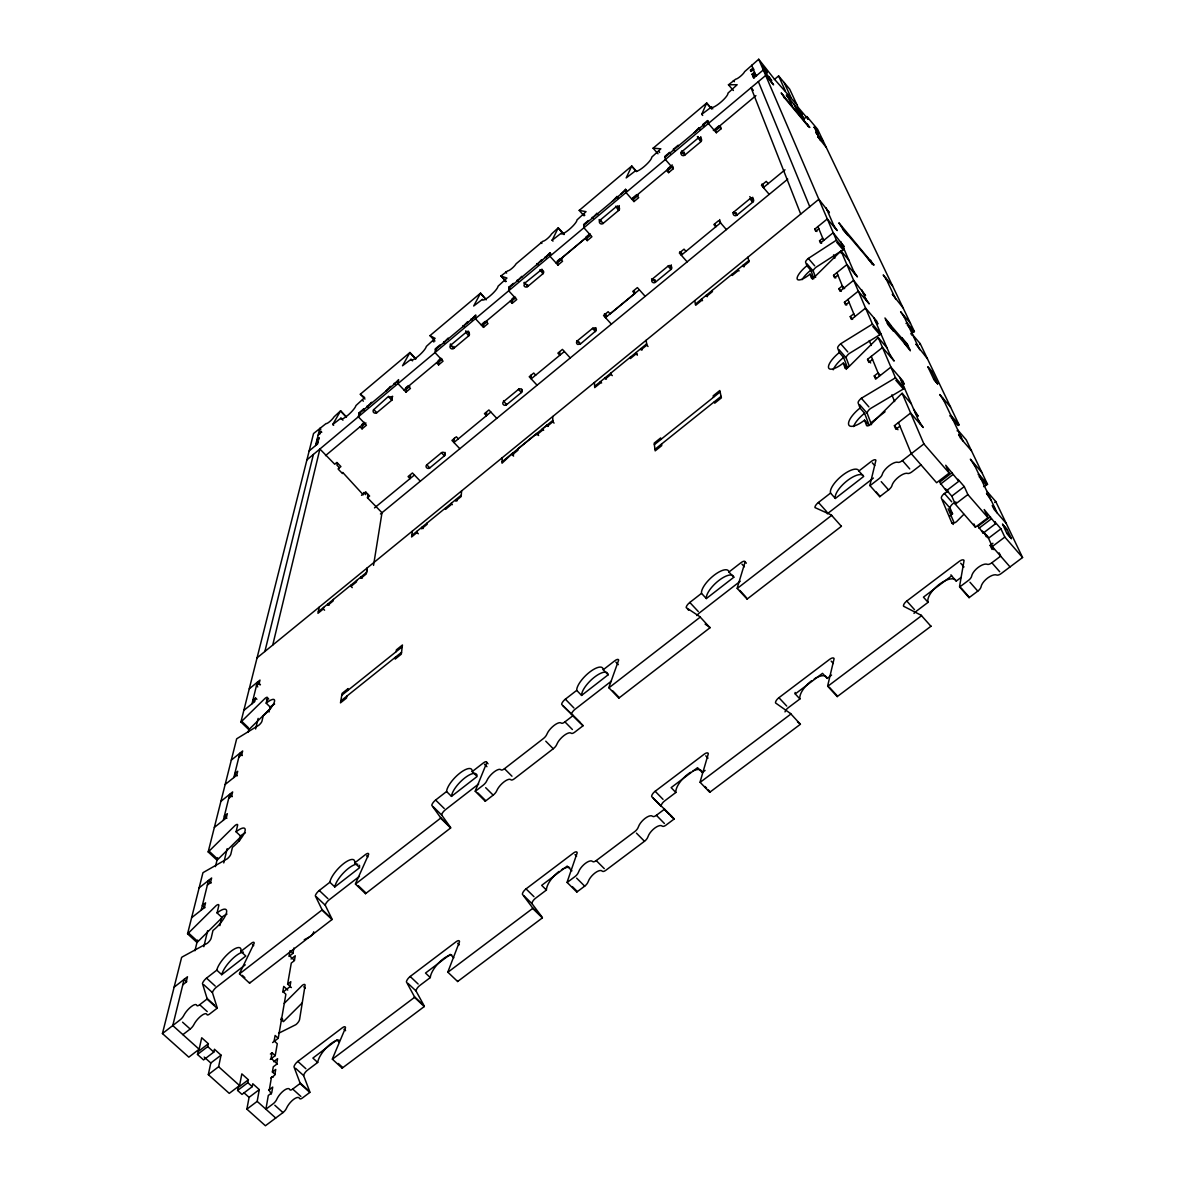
<?xml version="1.0" encoding="UTF-8"?>
<svg xmlns="http://www.w3.org/2000/svg" width="1185" height="1185" viewBox="0 0 1185 1185"><rect width="100%" height="100%" fill="white"/><g stroke="black" fill="none" stroke-linecap="round" stroke-linejoin="round"><path stroke-width="1.5" d="M513.579 456.121L512.335 454.803L517.963 450.211L517.993 448.863L536.775 433.532L536.775 434.88L542.434 430.259L542.434 428.926L547.144 425.074L548.374 426.393M536.923 264.522L541.501 259.811L541.501 260.685M531.221 374.86L531.176 378.844L564.371 351.515M527.666 285.644L527.681 284.755M524.674 282.356L527.651 286.548L543.219 273.483A2.281 2.192 0.3 0 0 541.115 269.958M521.696 277.275L521.726 276.386L517.149 281.097M512.335 454.803L512.379 453.44L502.04 463.202L502.233 457.691M513.357 284.281L513.386 283.378L508.839 287.185L508.706 290.799L516.734 299.553L512.172 303.36L510.172 301.183M512.172 303.36L512.261 300.605L515.668 297.761M506.499 403.774L506.158 405.048A2.252 2.118 2.5 0 1 503.225 401.908L518.793 389.124M503.566 400.634L506.469 404.811L521.696 392.25A2.266 2.133 1.5 0 0 522.17 391.094L522.155 390.65A2.266 2.133 1.5 0 0 520.511 388.887L520.082 388.843A2.266 2.133 1.5 0 0 518.763 389.11M415.817 358.714L409.951 352.493L360.329 394.22L364.669 397.553L355.944 405.566A10.221 2.133 -43.7 0 1 347.664 415.431A10.221 2.133 -43.7 0 1 340.939 418.157L332.718 424.541L340.658 410.751L346.45 417.105L341.487 412.128M711.533 108.59L706.719 102.962L701.727 114.323L711.356 107.094A10.858 2.326 -41.1 0 0 720.406 102.562A10.858 2.326 -41.1 0 0 727.901 93.2L737.159 84.728L728.434 84.757L733.396 90.49M409.951 352.493L402.5 365.78L411.032 359.307A10.309 2.177 -43.2 0 0 418.172 356.241A10.309 2.177 -43.2 0 0 426.304 346.464L435.132 338.377L429.992 335.636L480.562 293.125L486.309 299.79L481.436 294.502M486.605 412.632L486.428 415.742L484.443 413.639L488.901 409.966L496.796 418.379M505.951 281.423L500.988 275.942L507.713 270.847A5.91 1.244 -42.6 0 0 511.846 268.477A5.91 1.244 -42.6 0 0 516.067 263.825L543.011 241.177A5.94 1.259 -42.3 0 0 547.233 238.733A5.94 1.259 -42.3 0 0 551.44 234.082L558.254 227.787L552.166 240.244L561.083 233.297A10.532 2.252 -42.2 0 0 569.17 229.505A10.532 2.252 -42.2 0 0 576.991 219.936L586.027 211.656L579.184 210.382L584.087 215.833M471.156 319.654L475.733 314.958L475.437 318.706L483.48 327.371L483.673 324.542L487.05 321.713M461.617 490.886L461.158 496.545L455.618 501.062L455.751 499.64L456.98 500.929M465.764 331.696L465.853 330.748M467.408 322.794L467.497 321.861L462.92 326.556M454.299 438.243L453.914 442.494L490.857 412.054M445.619 507.891L445.486 509.328L451.011 504.825L451.144 503.388L452.374 504.677M453.825 347.442L453.929 346.479M450.804 344.213L450.433 345.472A2.281 2.163 7.3 0 0 449.959 346.657A2.281 2.163 7.3 0 0 453.396 348.642L453.722 348.42M427.296 522.837L427.133 524.288L421.638 528.777L421.816 527.31L423.06 528.599M448.004 339.058L448.108 338.11L443.531 342.806M412.336 531.117L411.595 536.968L417.076 532.495L417.253 531.028M439.813 345.931L439.931 344.968L435.488 348.686L434.999 352.582L306.915 459.884M436.584 362.758L438.598 364.891L438.954 361.943L442.286 359.144M395.42 657.216L395.197 659.067L401.315 654.15L402.441 644.995L396.368 649.869L396.131 651.706M410.514 475.333L410.069 478.636L408.084 476.577L412.439 472.978L420.364 481.214M480.547 293.184L473.689 305.997L482.473 299.316A10.413 2.207 -42.7 0 0 490.057 295.909A10.413 2.207 -42.7 0 0 498.041 286.237L506.958 278.045L501.077 276.105M394.042 384.296L398.604 379.615L397.953 383.629L406.025 392.117L406.485 389.08L409.803 386.31M373.542 565.378L382 512.72L367.454 497.804L368.046 494.441M346.835 696.128L346.524 698.039L340.48 702.868L342.095 693.388L348.079 688.589L347.783 690.47M392.176 396.368L391.494 400.456L376.504 412.958A2.266 2.103 10.8 0 1 373.512 409.817M388.636 396.264L373.527 409.847M356.67 580.457L356.404 581.983L351.012 586.368L352.256 587.627M390.369 387.376L390.546 386.369L385.969 391.065M275.038 1074.395L272.387 1071.995L273.276 1066.811L276.623 1064.278L277.586 1058.679L273.587 1061.716M270.239 1059.42L275.216 1055.642L277.29 1043.733L274.15 1040.874L275.113 1035.438L278.223 1038.297L272.609 1042.578M278.223 1038.297L285.866 994.259L282.845 991.475L283.748 986.394L287.748 990.097M291.377 987.579L287.629 984.128L291.288 963.049L294.413 960.635L295.258 955.777L291.095 958.976M288.977 956.428L292.976 953.347L293.895 948M275.216 1055.642L272.061 1052.769L271.084 1058.323L277.409 1064.071M351.012 586.368L351.293 584.842M366.032 492.367L365.632 494.604L363.647 492.56L363.232 494.797L342.746 472.459L342.509 473.556L338.48 469.438L338.954 467.245L336.94 465.187L337.414 463.009M295.598 1068.292L303.612 1075.595L309.789 1091.711A4.933 1.852 -49.5 0 1 309.803 1092.437L302.501 1097.917A4.918 1.837 -49.5 0 1 299.538 1098.406A9.85 3.673 -49.6 0 0 293.658 1099.354A9.85 3.673 -49.6 0 0 286.533 1108.168A4.918 1.822 -49.7 0 1 282.978 1112.582L265.425 1125.75L246.88 1109.145L257.175 1101.369L259.293 1089.608L252.775 1083.742L252.242 1086.66L241.992 1094.422L237.578 1090.452L238.141 1087.534L248.376 1079.772L241.829 1073.877L239.563 1085.549L229.253 1093.37L208.308 1074.617L210.797 1062.989L221.047 1055.154L214.426 1049.214L213.818 1052.073L203.553 1059.938L197.465 1054.472L198.117 1051.613L208.353 1043.733L201.717 1037.764L199.139 1049.243L188.815 1057.168L162.434 1033.557L181.616 957.421A4.74 1.437 -48 0 1 182.52 956.784L207.256 943.319A4.74 1.466 -47.8 0 0 211.167 938.164L212.959 930.492A16.383 5.021 -47.6 0 0 226.498 912.717A16.383 5.021 -47.6 0 0 217.077 912.924L218.81 905.533A4.622 1.407 -47.5 0 0 216.144 905.636L188.504 932.995A4.622 1.392 -47.7 0 1 187.556 933.824L196.962 942.445A4.622 1.407 -47.8 0 0 197.91 941.616L222.054 917.708M246.88 1109.145L249.072 1097.34L259.293 1089.608M237.578 1090.452L247.828 1082.69L248.376 1079.772M333.415 599.417L333.118 600.958L327.771 605.328L328.082 603.772L329.326 605.017M371.364 403.315L371.557 402.293L366.98 406.973M360.047 426.763L362.062 428.866L362.684 425.711L365.958 422.986M319.254 607.09L317.98 613.312L323.312 608.957L323.638 607.401M364.55 410.054L363.558 409.003L364.358 411.076M363.558 409.003L359.188 412.661L358.359 416.824L366.432 425.208L362.062 428.866M208.308 1074.617L218.618 1066.737L221.047 1055.154M197.465 1054.472L207.731 1046.607L208.353 1043.733M219.877 925.633L221.788 917.294A16.368 5.051 -47.7 0 1 226.972 914.079M239.311 841.128L240.496 835.958A15.287 4.503 -46.9 0 1 245.399 832.818M268.995 712.037L270.15 707.015A13.627 3.673 -45.7 0 1 274.609 704.023M240.496 835.958L236.082 831.796L237.607 825.249A4.31 1.244 -46.7 0 0 235.06 825.501L209.078 851.141A4.325 1.244 -47 0 1 208.175 851.926L217.003 860.177A4.31 1.259 -47 0 0 217.892 859.392L241.251 836.343M270.15 707.015L266.195 703.164L267.425 697.861A3.851 1.022 -45.6 0 0 265.084 698.335L241.71 721.28A3.851 1.022 -45.8 0 1 240.91 721.991L248.806 729.605A3.851 1.037 -45.9 0 0 249.62 728.893L270.624 708.26M203.835 946.682L207.627 930.743M223.758 862.902L227.15 848.697M255.619 728.997L258.152 718.406M272.728 645.084L319.891 449.026L334.718 464.239L336.881 462.431L340.91 466.564L338.169 468.86M256.893 699.328L255.59 698.069L254.731 701.564L243.829 710.408M257.752 686.9L256.464 685.656L259.159 683.478L259.989 680.086L249.265 688.811M321.772 432.258L320.794 431.251L320.291 433.31L318.173 435.088M194.947 950.74L197.54 940.075M215.433 866.62L217.61 857.688M248.198 732.152L249.057 728.597M201.183 910.184L208.501 880.455L211.182 882.958M223.313 820.272L229.712 794.291L232.23 796.661M233.845 777.538L239.814 753.245L242.244 755.571M252.005 703.771L257.293 682.279L259.856 684.752M264.877 651.483L313.403 454.462M315.595 445.545L319.846 428.244L320.839 429.251M187.556 933.824L202.916 872.797A4.414 1.289 -47.2 0 1 203.776 872.204L227.194 858.844A4.429 1.303 -47 0 0 230.853 854.089L232.438 847.319A15.287 4.473 -46.8 0 0 245.073 830.966A15.287 4.473 -46.8 0 0 236.082 831.796M208.175 851.926L236.644 738.892A3.925 1.052 -46 0 1 237.43 738.329L258.715 725.309A3.94 1.067 -45.8 0 0 261.959 721.206L263.248 715.74A13.627 3.644 -45.7 0 0 274.49 701.55A13.627 3.644 -45.7 0 0 266.195 703.164M240.91 721.991L313.551 433.532L326.112 423.519A5.762 1.185 -43.8 0 0 329.771 421.534A5.762 1.185 -43.8 0 0 334.066 416.839L340.658 410.751M580.324 722.687L561.646 704.423A5.007 1.777 -44.6 0 1 565.364 699.18L576.695 690.381A17.538 6.251 -44.3 0 1 589.597 672.147A17.538 6.251 -44.3 0 1 603.239 669.747L614.674 660.86A5.036 1.807 -44 0 1 618.659 660.134L609.046 687.019A5.125 1.866 -44.2 0 0 608.927 687.818L618.851 698.113L710.008 627.739L699.876 616.689L686.219 607.638A5.081 1.852 -43.1 0 1 689.803 602.454L701.505 593.359A17.79 6.473 -42.8 0 1 713.962 575.332A17.79 6.473 -42.8 0 1 728.953 572.029L740.773 562.845A5.11 1.866 -42.5 0 1 745.143 561.853L737.307 587.701A5.199 1.94 -42.6 0 0 737.248 588.456L747.098 599.106L841.38 526.318A5.258 2 -41.4 0 0 841.039 525.873M488.057 763.792L486.828 762.562L475.452 790.499A5.066 1.792 -45.8 0 0 475.259 791.328L485.257 801.253L493.167 795.135A5.036 1.807 -45.8 0 0 496.204 791.802L497.848 788.603A10.117 3.644 -45.7 0 1 509.906 779.286L511.446 780.026A5.051 1.822 -45.5 0 0 514.453 778.693L553.247 748.757A5.066 1.852 -45.1 0 0 556.283 745.409L557.868 742.254A10.161 3.718 -45 0 1 570.118 732.789L571.777 733.456A5.081 1.866 -44.8 0 0 574.888 732.049L582.99 725.798A5.081 1.866 -44.8 0 0 582.798 725.235L562.875 705.682M595.951 327.741L595.255 328.778M963.849 514.305L956.517 521.696A4.962 2.029 -40.2 0 1 951.777 522.748L941.394 498.218A4.844 1.926 -40.2 0 1 944.415 493.464L948.548 491.153M392.013 397.405L392.294 397.123A2.266 2.118 10.3 0 0 392.679 396.383M599.817 220.41L616.052 206.827A2.326 2.252 -10.3 0 1 617.355 206.486L617.844 206.605A2.326 2.252 -10.3 0 1 619.488 208.441L619.503 208.915A2.326 2.252 -10.3 0 1 618.985 210.145L602.765 223.713A2.326 2.252 -7.7 0 1 599.803 220.38M618.392 207.982L618.688 207.686A2.326 2.252 -10.3 0 0 619.192 206.457M700.157 139.563L700.468 139.267A2.355 2.296 -26.1 0 0 700.987 138.008M284.193 1003.414L302.264 985.387A4.547 1.585 -48.3 0 1 305.063 985.476L299.583 1019.47A4.666 1.659 -48.7 0 1 295.85 1024.669L278.534 1033.32M302.323 1002.791L284.281 1020.803A4.547 1.6 -48.6 0 1 283.348 1021.618L280.801 1019.293M577.288 340.924L576.769 341.561A2.252 2.133 -3.2 0 0 577.717 344.435L580.235 344.154L596.173 330.585A2.266 2.148 -4.7 0 0 592.856 328.141L577.258 340.895L580.206 344.124L580.161 343.161M426.822 464.831L426.541 465.113A2.237 2.074 6.5 0 0 426.067 466.223A2.222 2.059 6.5 0 0 428.185 468.43A2.237 2.074 6.5 0 0 429.459 468.149L444.686 455.618A2.237 2.089 5.9 0 0 445.145 454.477L445.116 454.062A2.222 2.059 5.9 0 0 443.501 452.359L443.042 452.285A2.237 2.089 5.9 0 0 441.738 452.537L426.807 464.816L429.77 467.912M445.012 452.389L444.419 455.899L441.427 452.774M521.755 389.213L521.415 392.531L518.438 389.347M848.801 260.048L841.039 250.953A4.236 1.244 -40.4 0 0 840.121 251.768L815.147 276.416A4.222 1.244 -40.7 0 1 811.429 277.823L810.051 274.15A14.59 4.236 -40.7 0 1 797.209 279.053A14.59 4.236 -40.7 0 1 806.911 265.736L805.593 262.196A4.133 1.185 -40.7 0 1 808.333 258.434L835.44 240.822A4.162 1.2 -40.5 0 0 836.388 240.125L758.711 59.25L744.61 71.678A6.162 1.303 -41 0 1 740.506 76.27A6.162 1.303 -41 0 1 735.737 79.143L728.479 84.802M652.505 278.949L652.209 279.23A2.296 2.192 -11.3 0 0 653.779 282.771A2.296 2.207 -11.3 0 0 655.098 282.474L671.273 269.173A2.311 2.207 -13.3 0 0 671.791 267.958L671.776 267.499A2.311 2.207 -13.3 0 0 670.162 265.662L669.703 265.618M733.693 212.115L750.224 198.502A2.34 2.252 -24.3 0 1 751.542 198.176L752.031 198.28A2.326 2.222 -24.3 0 1 753.63 200.132L753.63 200.591A2.34 2.252 -24.3 0 1 753.097 201.835L736.566 215.433A2.34 2.237 -22.2 0 1 733.678 212.085M752.001 199.702L752.297 199.406A2.34 2.237 -24.5 0 0 752.831 198.176L752.831 197.717A2.311 2.207 -24.5 0 0 752.742 197.273M579.228 210.397L631.768 165.989L626.184 177.928L635.471 170.818A10.68 2.296 -41.7 0 0 644.048 166.655A10.68 2.296 -41.7 0 0 651.706 157.19L660.845 148.821L653.083 148.184L658.001 153.783M653.128 148.214L706.719 102.962M320.794 431.251L318.676 433.029L319.669 434.036M753.393 69.471L751.009 71.47L750.49 70.182L752.86 68.182L753.823 69.337M317.106 439.413L319.224 437.635L318.721 439.724L316.588 441.516M755.038 73.5L752.638 75.499L752.105 74.196L754.504 72.181M769.761 78.254L771.716 80.58L763.303 69.959L753.675 78.047L753.127 76.714L755.526 74.699L756.504 75.855M309.181 450.937L317.728 443.753L318.247 441.65L316.114 443.442L317.106 444.464M545.322 257.486L549.899 252.775L550.892 253.871M592.233 218.144L596.81 213.433L597.803 214.544M617.977 197.643L616.985 196.517L612.408 201.243M626.554 190.459L625.562 189.333L620.984 194.059M670.473 153.65L669.481 152.509L664.755 156.464L665.392 159.531L673.347 168.67L668.607 172.64L666.622 170.359M674.591 151.088L673.435 149.191L678.175 145.222L678.338 145.962M699.772 129.091L698.78 127.936L694.217 132.661M703.949 126.484L702.764 124.603L707.534 120.603L708.526 121.744M358.996 413.698L398.456 380.622M435.369 349.679L475.674 315.891M508.809 288.088L549.914 253.634M583.746 225.298L625.68 190.148M664.918 157.249L707.771 121.329M465.675 332.659L450.7 345.176L453.707 348.405L468.979 335.607A2.281 2.163 6.4 0 0 469.453 334.422L469.423 333.977A2.281 2.163 6.4 0 0 467.764 332.17L467.32 332.126A2.281 2.163 6.4 0 0 465.986 332.392L468.682 335.873L469.008 332.067L468.016 331M361.647 424.719L364.476 422.349M405.611 387.939L408.44 385.569M438.228 360.655L441.072 358.285M482.191 323.89L485.035 321.505M511.979 298.976L514.808 296.606M557.365 261.011L560.194 258.641M585.716 237.281L589.982 233.726M632.523 198.132L636.775 194.577M667.984 168.477L672.236 164.922M713.355 130.513L719.028 125.773M774.338 79.499L778.604 75.944L789.684 89.142L798.083 107.287L808.229 119.344L806.911 116.56L805.148 118.026M325.505 455.632L364.402 423.104M403.996 389.983L441.027 359.011M481.451 325.194L514.72 297.376M555.958 262.877L589.893 234.497M631.975 199.302L671.347 166.374M714.348 130.409L755.911 95.644M562.475 258.611L557.883 262.463L557.957 265.084L562.564 261.233L560.564 259.026L585.271 238.392L587.256 240.629L591.908 236.748L583.909 227.787L583.672 224.439L588.308 220.558L588.367 221.388M590.545 235.163L587.079 238.066L587.256 240.629M638.3 195.229L633.62 199.154L633.975 201.583L638.685 197.643L636.686 195.392M406.025 392.117L410.44 388.428L408.425 386.295M438.598 364.891L443.057 361.158L434.984 352.567L765.673 75.47L773.583 84.861L771.02 81.158M483.48 327.371L487.998 323.594L485.983 321.431M716.332 132.735L721.147 128.721L720.45 126.543L715.666 130.543L716.332 132.735L708.393 123.477L707.534 120.603M361.514 495.33L365.632 491.923L369.616 496.011L367.454 497.804M634.36 290.873L634.716 293.599L610.112 313.892L608.157 311.714L603.55 315.506L611.401 324.172M374.519 507.891L414.409 475.022M639.337 289.762L605.491 317.639L605.165 313.906L606.142 314.988M669.688 265.588A2.311 2.207 -13.3 0 0 668.355 265.884L652.491 278.934L655.423 282.223L655.083 280.075M784.988 169.825L763.407 187.571L762.296 184.416L763.258 185.541M380.474 513.979L787.744 179.142M257.056 657.868L818.85 199.287L829.396 212.693L826.982 209.864M502.084 461.794L552.803 420.423M318.306 611.756L366.55 572.399L367.291 567.882L366.298 573.91L360.892 578.31L361.158 576.799L362.403 578.058M411.787 535.501L461.276 495.123M594.663 386.325L646.64 343.902M695.432 304.115L748.816 260.567M552.728 416.483L552.832 421.771L547.159 426.407L547.144 425.074M610.942 373.023L611.06 374.297L605.283 378.993L605.194 377.734L606.424 379.067M637.219 353.945L635.99 352.597L636.152 353.826L630.346 358.566L630.198 357.322M646.151 340.258L646.817 345.131L640.996 349.871L640.833 348.657L642.063 350.005M818.835 228.749L815.71 231.282L814.821 229.09L827.293 218.944L837.202 230.586L833.781 225.506M255.59 698.069L252.864 700.276L254.168 701.535M841.78 243.888L844.298 246.85L833.203 232.719L820.464 243.044L819.546 240.777L822.716 238.2M231.312 760.103L242.658 750.964L241.725 754.786L238.881 757.067M837.899 275.142L834.551 277.823L833.544 275.32L846.89 264.581L857.422 276.905L853.718 271.35M862.843 292.339L865.524 295.48L853.63 280.312L839.987 291.258L838.936 288.666L842.328 285.94L844.638 288.607M225.165 784.5L236.733 775.212L237.696 771.272L234.808 773.598L237.193 775.849M341.769 695.269L402.219 646.817M654.357 444.686L720.125 391.968M340.806 700.957L401.552 652.313M654.964 449.322L721.072 396.368M220.928 801.327L232.645 791.935L231.653 796.024L228.705 798.379M849.008 302.175L845.542 304.96L844.446 302.264L858.296 291.169L869.197 303.893L865.317 298.057M875.137 320.631L877.922 323.875L876.693 321.061L865.568 308.085L851.378 319.402L850.252 316.602L853.778 313.788M214.352 827.426L226.305 817.887L227.342 813.665L224.365 816.035L226.824 818.361M199.124 887.861L211.626 877.981L210.486 882.647L207.345 885.121M872.545 359.47L868.812 362.432L867.553 359.322L882.484 347.501L894.157 361.055L889.905 354.582M901.281 380.74L904.259 384.207L902.837 380.933L890.913 367.098L875.582 379.17L874.263 375.926L878.085 372.934L880.203 375.378M191.615 917.723L204.368 907.666L205.553 902.837L202.368 905.34L204.946 907.71M870.486 423.163L885.076 411.758M174.106 987.194L187.482 976.766L186.178 982.143L182.816 984.765M899.948 426.156L895.89 429.311L894.408 425.682L910.628 413.032L923.174 427.518L918.479 420.29M162.434 1033.557L180.046 1019.915A5.007 1.585 -48.6 0 0 183.764 1015.501A10.028 3.2 -48.6 0 1 191.185 1006.672A10.028 3.2 -48.6 0 1 196.814 1005.384A5.007 1.6 -48.5 0 0 199.658 1004.732L206.99 999.059A5.021 1.615 -48.5 0 0 207.034 998.362L202.457 983.52A4.933 1.57 -48.2 0 1 206.516 978.129L216.781 970.145A17.197 5.495 -48 0 1 230.868 951.377A17.197 5.495 -48 0 1 240.851 951.437L251.22 943.378A4.933 1.585 -47.9 0 1 254.138 943.364L239.785 972.989A5.021 1.644 -48.1 0 0 239.474 973.907L249.576 983.18L331.993 919.545A5.021 1.718 -47.5 0 0 331.963 918.893L325.223 905.192L316.558 897.001M329.46 916.523L321.905 909.399L315.314 895.83A4.933 1.629 -47.3 0 1 319.269 890.483L329.86 882.247A17.242 5.747 -47 0 1 343.591 863.643A17.242 5.747 -47 0 1 354.7 862.947L365.395 854.622A4.947 1.659 -46.8 0 1 368.639 854.4L355.707 883.21A5.036 1.718 -47.1 0 0 355.456 884.084L365.513 893.683L450.626 827.974A5.036 1.792 -46.3 0 0 450.522 827.352L441.635 814.999L433.014 806.541M448.034 824.908L440.524 817.546L431.784 805.341A4.962 1.703 -46.1 0 1 435.621 800.038L446.567 791.536A17.345 5.999 -45.8 0 1 459.913 773.094A17.345 5.999 -45.8 0 1 472.208 771.598L483.243 763.021A4.977 1.733 -45.6 0 1 486.828 762.562M841.38 526.318L831.248 514.942L814.984 507.595A5.17 1.896 -41.5 0 1 818.435 502.47L830.537 493.078A18.16 6.666 -41.1 0 1 842.505 475.289A18.16 6.666 -41.1 0 1 858.903 471.008L871.138 461.513A5.229 1.926 -40.8 0 1 875.922 460.239L869.968 484.961A5.318 2 -40.9 0 0 869.997 485.657L879.759 496.693L888.543 489.923A5.288 2.014 -40.8 0 0 891.964 485.569A10.635 4.059 -40.6 0 1 898.808 476.859A10.635 4.059 -40.6 0 1 907.695 473.422A5.318 2.029 -40.4 0 0 912.154 471.689L921.012 464.861M216.781 970.145L221.743 974.692L245.813 956.014L240.851 951.437M329.86 882.247L334.807 886.943L359.633 867.672L354.7 862.947M446.567 791.536L451.485 796.379L477.111 776.486L472.208 771.598M576.695 690.381L581.583 695.417L608.127 674.813A17.508 6.295 -44.3 0 0 607.861 673.643M701.505 593.359L706.349 598.558L733.782 577.273L728.953 572.029M830.537 493.078L835.336 498.455L863.702 476.444L858.903 471.008M245.265 964.827L216.44 987.179A4.918 1.585 -48.3 0 0 212.411 992.571L217.136 1007.546A5.007 1.629 -48.6 0 1 217.107 1008.242L209.775 1013.901A4.992 1.629 -48.6 0 1 206.931 1014.538A10.013 3.259 -48.7 0 0 201.272 1015.782A10.013 3.259 -48.7 0 0 193.881 1024.61A4.992 1.615 -48.7 0 1 190.178 1029.024L182.89 1034.653M359.41 876.382L329.149 899.83A4.933 1.659 -47.3 0 0 325.223 905.192M478.636 783.981L445.456 809.696A4.947 1.733 -46.1 0 0 441.635 814.999M611.371 681.123L575.14 709.208A4.992 1.807 -44.7 0 0 571.437 714.451M740.24 581.242L699.505 612.823A5.066 1.866 -43.1 0 0 696.839 615.593M873.389 478.059L828.048 513.209A5.17 1.926 -41.4 0 0 827.323 513.801M239.474 973.907L321.935 910.05A5.021 1.689 -47.5 0 0 321.905 909.399M355.456 884.084L440.613 818.154A5.051 1.763 -46.3 0 0 440.524 817.546M475.259 791.328L483.169 785.196A5.051 1.792 -45.7 0 0 486.22 781.863L487.894 778.663A10.132 3.599 -45.6 0 1 499.937 769.332L501.477 770.057A5.051 1.792 -45.5 0 0 504.469 768.71L543.278 738.655A5.081 1.822 -45 0 0 546.329 735.307L547.929 732.152A10.176 3.673 -44.9 0 1 560.179 722.657L561.838 723.309A5.081 1.837 -44.8 0 0 564.934 721.887L573.036 715.607A5.095 1.837 -44.8 0 0 572.859 715.059M608.927 687.818L700.142 617.192A5.17 1.911 -43.2 0 0 699.876 616.689M737.248 588.456L831.603 515.401A5.273 1.97 -41.5 0 0 831.248 514.942M869.997 485.657L878.781 478.873A5.303 1.985 -40.8 0 0 882.218 474.504A10.65 3.999 -40.6 0 1 889.091 465.809A10.65 3.999 -40.6 0 1 897.963 462.313A5.332 2 -40.5 0 0 902.422 460.565L923.9 443.931L902.155 393.287A5.066 1.792 -40.2 0 0 901.044 394.25L871.153 424.111A5.051 1.792 -40.6 0 1 866.531 425.415L864.561 420.142A17.434 6.103 -40.7 0 1 848.697 424.748A17.434 6.103 -40.7 0 1 860.043 408.04L858.147 402.959A4.918 1.703 -40.6 0 1 861.347 398.264L894.319 378.519A4.962 1.718 -40.3 0 0 895.46 377.704L878.263 337.651A4.74 1.57 -40.3 0 0 877.226 338.555L849.26 366.372A4.725 1.57 -40.6 0 1 844.994 367.735L843.261 363.114A16.323 5.332 -40.7 0 1 828.611 367.898A16.323 5.332 -40.7 0 1 839.321 352.537L837.662 348.079A4.607 1.496 -40.7 0 1 840.683 343.769L871.345 324.794A4.651 1.496 -40.3 0 0 872.412 324.038L841.039 250.953M952.103 472.578L939.631 482.162L946.311 490.842L958.813 481.258L945.734 465.246L949.2 473.067L936.609 482.739L911.28 453.707L898.452 422.527M287.629 984.128L290.799 981.684L289.94 986.735L282.874 992.156M940.475 484.147L952.977 474.533M990.467 516.764L978.025 526.214L983.165 533.117L995.637 523.666L984.202 509.55L987.964 517.682L975.388 527.207L955.303 504.173L951.807 496.13L964.279 486.591L957.939 479.288L958.813 481.258M955.303 504.173L967.878 494.575L964.279 486.591M270.402 1054.043L272.061 1052.769M978.943 528.258L991.415 518.808M272.387 1071.995L275.735 1069.448L274.772 1075.121L270.728 1078.187M1010.035 566.919L992.275 546.552L988.497 538.227L1000.925 528.821L994.689 521.622L995.637 523.666M309.803 1092.437L300.027 1083.549A4.933 1.822 -49.4 0 0 300.012 1082.823L293.984 1066.826A4.844 1.763 -49.1 0 1 297.85 1061.404L342.391 1027.736A4.844 1.807 -48.7 0 1 345.472 1027.928L332.644 1058.249A4.933 1.852 -49 0 0 332.378 1059.197L342.154 1068.159L424.26 1006.554A4.933 1.926 -48.3 0 0 424.171 1005.858L415.994 990.927L408.01 983.387M422.556 1004.317L414.439 996.674L406.411 981.876A4.858 1.852 -48 0 1 410.173 976.484L456.106 941.749A4.858 1.881 -47.5 0 1 459.513 941.749L448.108 971.33A4.947 1.94 -47.8 0 0 447.9 972.233L457.632 981.506L542.36 917.901A4.947 2.014 -46.9 0 0 542.212 917.249L531.917 903.577L523.977 895.801M540.597 915.664L532.539 907.769L522.378 894.231A4.873 1.926 -46.6 0 1 526.036 888.883L573.436 853.052A4.888 1.955 -46 0 1 577.184 852.83L567.289 881.596A4.977 2.014 -46.3 0 0 567.156 882.469L576.814 892.053L584.694 886.143A4.962 2.044 -46.3 0 0 587.642 882.825L589.152 879.551A9.939 4.103 -46.2 0 1 601.136 870.545L602.824 871.434A4.962 2.059 -46 0 0 605.89 870.234L644.477 841.276A4.977 2.074 -45.5 0 0 647.425 837.958L648.862 834.714A9.984 4.192 -45.3 0 1 661.037 825.56L662.845 826.375A4.992 2.089 -45.1 0 0 666 825.115L674.058 819.072A5.007 2.103 -45.1 0 0 673.821 818.45L670.591 815.369M672.221 816.821L651.631 796.572A4.918 2.014 -44.9 0 1 655.157 791.269L704.201 754.193A4.947 2.044 -44.2 0 1 708.334 753.704L700.216 781.522A5.036 2.103 -44.4 0 0 700.157 782.352L709.741 792.291L800.379 724.272A5.066 2.177 -43.2 0 0 800.053 723.709L797.505 721.902M800.379 724.272L790.528 713.533L775.523 702.942A4.992 2.089 -43.1 0 1 778.915 697.698L829.589 659.393A5.021 2.103 -42.4 0 1 834.107 658.667L827.737 685.523A5.11 2.177 -42.5 0 0 827.737 686.308L837.247 696.587L930.951 626.273A5.17 2.252 -41.1 0 0 930.536 625.769M930.951 626.273L921.101 615.222L903.518 606.216A5.081 2.148 -41.2 0 1 906.777 601.032L959.139 561.453A5.125 2.177 -40.4 0 1 964.072 560.461L959.583 586.264A5.214 2.252 -40.4 0 0 959.657 587.019L969.078 597.655L977.788 591.122A5.199 2.266 -40.3 0 0 981.076 586.753A10.443 4.562 -40.1 0 1 987.638 578.013A10.443 4.562 -40.1 0 1 996.689 575.021A5.229 2.281 -40 0 0 1001.251 573.51L1022.566 557.513L995.77 501.551L986.868 491.257M268.639 1090.17L272.713 1087.089L271.721 1092.896L268.299 1095.473L265.914 1109.219L273.172 1103.753A4.933 1.792 -49.6 0 0 276.757 1099.339A9.88 3.629 -49.5 0 1 283.896 1090.526A9.88 3.629 -49.5 0 1 289.762 1089.548A4.933 1.807 -49.4 0 0 292.71 1089.059L300.027 1083.549M992.038 549.484L990.171 545.337L992.912 543.263M785.003 711.904A4.977 2.103 -43.1 0 1 788.277 707.712L799.905 698.957L795.239 693.936L822.508 673.347L827.174 678.398L831.574 675.08M950.948 574.814A17.819 7.569 -40.8 0 1 951.629 575.866L923.441 597.151L928.077 602.335L916.064 611.401A5.081 2.177 -41.2 0 0 913.99 613.4M992.275 546.552L1004.821 537.086L1000.925 528.821M339.058 1040.089A16.901 6.295 -49 0 0 326.334 1047.792A16.901 6.295 -49 0 0 317.684 1062.456L307.463 1070.174A4.844 1.792 -49.2 0 0 303.612 1075.595M451.781 955.021A16.931 6.577 -47.8 0 0 438.494 963.124A16.931 6.577 -47.8 0 0 430.288 977.581L419.742 985.535A4.844 1.866 -48.1 0 0 415.994 990.927M559.009 871.449A17.034 6.858 -46.4 0 0 546.418 890.039L535.546 898.23A4.873 1.955 -46.7 0 0 531.917 903.577M690.574 772.294A17.197 7.154 -44.6 0 0 675.85 792.469L664.592 800.956A4.918 2.029 -45 0 0 661.082 806.259L653.202 798.186M675.85 792.469L671.14 787.625L697.535 767.687L702.246 772.576L705.09 770.428M928.077 602.335A17.805 7.614 -40.7 0 1 939.305 584.323A17.805 7.614 -40.7 0 1 956.251 581.094L961.094 577.45M332.378 1059.197L414.513 997.37A4.947 1.911 -48.2 0 0 414.439 996.674M447.9 972.233L532.687 908.421A4.962 2 -46.8 0 0 532.539 907.769M567.156 882.469L575.036 876.544A4.962 2.014 -46.2 0 0 577.999 873.226L579.509 869.953A9.954 4.059 -46.1 0 1 591.508 860.917L593.181 861.791A4.977 2.029 -45.9 0 0 596.233 860.577L634.849 831.514A4.992 2.059 -45.4 0 0 637.811 828.182L639.263 824.953A9.998 4.147 -45.3 0 1 651.439 815.769L653.231 816.569A4.992 2.074 -45.1 0 0 656.386 815.295L664.459 809.222A5.007 2.074 -45.1 0 0 664.222 808.629M700.157 782.352L790.839 714.081A5.081 2.163 -43.2 0 0 790.528 713.533M827.737 686.308L921.5 615.741A5.17 2.222 -41.2 0 0 921.101 615.222M959.657 587.019L968.382 580.457A5.214 2.237 -40.4 0 0 971.67 576.073A10.458 4.503 -40.2 0 1 978.262 567.348A10.458 4.503 -40.2 0 1 987.312 564.312A5.229 2.252 -40 0 0 991.86 562.771L1000.644 556.15L999.162 552.891M684.293 152.835L683.952 153.087A2.355 2.281 -23 0 1 680.768 152.272M527.651 286.548L526.925 286.963A2.296 2.192 1.8 0 1 523.992 285.629L524.644 283.259L541.115 269.958M836.388 240.125L844.046 249.102A4.147 1.215 -40.4 0 1 843.098 249.798L815.976 267.306A4.118 1.2 -40.7 0 0 813.236 271.069L815.635 277.394M872.412 324.038L880.929 333.933A4.636 1.526 -40.3 0 1 879.862 334.703L849.186 353.545A4.607 1.511 -40.6 0 0 846.164 357.87L849.304 366.15M910.702 333.874L913.457 332.2A4.088 1.378 -40 0 0 914.39 331.533L817.576 129.239L806.911 116.56M895.46 377.704L904.525 388.191A4.947 1.748 -40.2 0 1 903.37 389.006L870.383 408.618A4.918 1.733 -40.6 0 0 867.198 413.313L871.493 424.66M955.91 501.951L953.155 503.477A4.829 1.94 -40.2 0 0 950.148 508.232L952.547 513.831A17.108 6.977 -40.2 0 0 949.97 515.964M983.594 486.62L986.379 485.065A4.873 1.97 -39.7 0 0 987.52 484.309L966.279 439.916L957.895 430.185A4.666 1.777 -39.8 0 0 957.124 430.836M304.249 939.735L310.218 936.58A4.355 1.481 -47.7 0 0 313.003 933.484M818.42 133.683L814.139 127.106L818.346 133.624L815.576 130.217M578.917 341.769L577.569 341.561A2.252 2.133 -3.2 0 1 576.68 340.747M764.592 69.619C773.272 82.994 754.845 53.547 767.184 72.329M705.134 624.154L709.741 627.235A5.155 1.94 -43.2 0 1 710.008 627.739M199.139 1049.243L172.773 1025.558L184.134 979.373L186.756 981.743M218.618 1066.737L239.563 1085.549M257.175 1101.369L275.72 1118.018M204.19 1057.064L210.797 1062.989M243.843 1092.659L249.072 1097.34M182.579 1022.196L190.178 1029.024M274.816 1105.235L282.978 1112.582M207.731 1046.607L213.818 1052.073M247.828 1082.69L252.242 1086.66M199.658 1004.732L207.242 1011.605M292.71 1089.059L300.872 1096.451M203.702 984.646L212.411 992.571M207.034 998.362L214.618 1005.25M300.012 1082.823L308.159 1090.23M206.99 999.059L217.107 1008.242M206.516 978.129L215.211 986.038M297.85 1061.404L305.863 1068.707M188.504 932.995L196.355 940.179M281.245 1018.019L282.756 1019.411M317.684 1062.456L312.884 1058.072L336.866 1039.971L339.265 1042.178M242.303 975.314L244.836 977.64M338.332 1063.493L342.406 1067.226A4.933 1.881 -49.1 0 0 342.154 1068.159M303.775 986.794L305.286 988.186M252.464 944.519L253.694 945.674M343.991 1029.217L345.59 1030.698M217.077 912.924L221.788 917.294M294.413 960.309L289.184 955.451L290.044 950.622L292.976 953.347M209.078 851.141L216.425 858.014M321.935 910.05L331.993 919.545M414.513 997.37L424.26 1006.554M319.269 890.483L327.919 898.66M410.173 976.484L418.142 984.024M430.288 977.581L425.504 973.048L450.241 954.384L453.811 957.806M358.226 885.61L365.765 892.794A5.021 1.733 -47.1 0 0 365.513 893.683M664.237 809.266L669.54 814.347M366.624 855.807L367.868 856.992M457.706 943.29L459.291 944.815M241.71 721.28L248.302 727.62M259.159 683.478L260.433 684.723M267.425 697.861L268.743 699.135M266.403 699.609L267.706 700.883M440.613 818.154L450.626 827.974M532.687 908.421L542.36 917.901M435.621 800.038L444.227 808.496M526.036 888.883L533.961 896.675M546.418 890.039L541.678 885.358L567.185 866.087L571.925 870.812M477.94 792.972L485.435 800.408A5.051 1.822 -45.9 0 0 485.257 801.253M572.355 886.617L576.947 891.164A4.962 2.044 -46.4 0 0 576.814 892.053M485.672 787.684L493.167 795.135M576.651 878.144L584.694 886.143M484.472 764.251L486.931 766.695M575.021 854.637L576.591 856.222M323.312 608.957L324.572 610.201M504.469 768.71L511.964 776.205M596.233 860.577L604.276 868.62M545.767 741.188L553.247 748.757M636.449 833.144L644.477 841.276M564.934 721.887L572.399 729.516M656.386 815.295L664.4 823.486M565.364 699.18L573.91 707.949M655.157 791.269L663.022 799.342M573.036 715.607L582.99 725.798M664.459 809.222L674.058 819.072M417.076 532.495L418.32 533.783M332.659 424.289L333.652 425.311M612.778 690.885L618.97 697.313A5.11 1.896 -44.2 0 0 618.851 698.113M705.016 786.485L706.615 788.144M708.2 789.803L709.8 791.447A5.021 2.133 -44.5 0 0 709.741 792.291M340.954 418.142L342.939 420.201M359.188 412.661L360.196 413.698M603.239 669.747L608.127 674.813M360.329 394.22L364.98 399.064M373.793 409.551L376.815 412.706M615.904 662.119L618.333 664.667M705.771 755.823L708.008 758.163M362.388 400.16L363.38 401.182M367.187 405.951L368.194 407.003M394.205 383.303L395.212 384.355M458.343 438.88L456.358 436.791L451.944 440.42L459.854 448.745M512.379 453.44L513.609 454.744M410.795 353.871L415.683 359.055M411.032 359.307L412.513 360.877M435.488 348.686L436.48 349.768M271.365 1094.022L269.232 1090.407L271.395 1077.669A3.511 1.689 55.5 0 1 273.261 1077.061M689.803 602.454L698.291 611.534M778.915 697.698L786.721 706.053M443.649 341.843L444.642 342.924M687.433 608.942L688.648 610.245M429.992 335.636L434.939 341.043M432.88 340.954L433.858 342.006M542.434 428.926L543.663 430.244M536.775 433.532L538.627 435.517M552.832 421.771L554.076 423.104M463.009 325.608L464.016 326.69M537.101 385.229L529.221 376.741L533.739 373.023L535.709 375.156M471.23 318.721L472.237 319.802M739.766 590.367L745.913 597.018M829.322 687.241L837.232 695.802A5.095 2.207 -42.5 0 0 837.247 696.587M741.973 564.164L744.402 566.785M831.144 661.097L833.366 663.511M570.281 357.974L562.431 349.397L557.883 353.145L559.853 355.293L559.764 352.375M745.143 561.853L746.357 563.171M517.164 280.208L518.171 281.304M505.654 272.017L506.632 273.083M601.625 382.977L600.395 381.629L600.499 382.903L594.737 387.599L594.396 382.503M500.988 275.942L505.862 281.26M504.736 280.608L505.728 281.689M508.839 287.185L509.846 288.281M611.06 374.297L612.289 375.645M536.923 263.648L537.916 264.744M541.9 269.128L542.923 273.779L539.93 269.587M592.5 328.349L595.433 331.593L595.225 328.749M557.957 265.084L549.958 256.241L549.899 252.775M636.152 353.826L637.382 355.189M545.307 256.612L546.315 257.708M552.003 240.066L552.98 241.162M646.817 345.131L648.032 346.494M540.893 242.392L541.871 243.473M604.424 313.951L606.661 316.41M558.254 227.787L564.09 234.274M559.142 229.179L564.001 234.586M634.716 293.599L632.76 291.406L637.382 287.599L645.218 296.354M818.435 502.47L826.849 511.861M906.777 601.032L914.509 609.668M583.82 214.189L584.812 215.3M603.091 223.461L600.054 219.595M592.174 217.329L593.167 218.44M707.46 296.68L706.245 295.287L706.497 296.443L712.422 291.614L712.155 290.473M618.081 198.443L616.985 196.517M951.629 575.866L956.251 581.094M876.071 491.849L879.729 495.982A5.303 2.014 -40.8 0 0 879.759 496.693M961.154 588.041L968.989 596.899A5.214 2.266 -40.4 0 0 969.078 597.655M702.542 300.679L701.327 299.301L701.579 300.472L695.669 305.286L694.706 300.635M617.281 206.027L618.688 210.441M618.674 210.426L615.593 206.234M668.029 266.136L670.962 269.439L670.784 266.521A2.296 2.207 -13.4 0 0 671.288 265.307L671.288 264.862M872.323 462.876L874.723 465.601M960.679 563.201L963.983 566.948M685.996 251.368L684.041 249.146L679.346 253.012L687.152 261.87M681.553 252.849L680.59 251.753L681.286 255.219L720.539 222.884L719.65 219.551M679.938 251.679L682.16 254.197M881.225 481.643L888.543 489.923M969.952 582.235L977.788 591.122M633.975 201.583L625.991 192.518L625.562 189.333M739.099 270.876L737.885 269.484L738.196 270.61L732.226 275.468L731.93 274.342M902.422 460.565L909.724 468.919M991.86 562.771L999.681 571.718M864.561 420.142L869.168 425.4L864.591 413.254L860.043 408.04M951.777 522.748L953.273 524.451M631.768 165.989L636.597 171.499M632.672 167.381L636.301 171.514M986.009 534.524L988.201 537.027M951.807 496.13L945.452 488.857L946.311 490.842M988.497 538.227L982.246 531.058L983.165 533.117M990.171 545.337L993.919 549.647M861.347 398.264L868.886 406.899M944.415 493.464L951.703 501.803M744.062 266.832L742.847 265.425L743.173 266.551L749.142 261.678L747.839 257.249M859.658 404.692L867.198 413.313M942.845 499.892L950.148 508.232M952.547 513.831L948.148 508.809L953.792 522.067M923.9 443.931L949.2 473.067M967.878 494.575L987.964 517.682M1004.821 537.086L1022.566 557.513M839.084 349.723L846.164 357.87M839.321 352.537L843.601 357.455L847.601 368.091L843.261 363.114M658.667 151.339L659.645 152.465M726.405 229.609L718.614 220.647L713.874 224.557L715.829 226.794L715.177 224.276M844.994 367.735L846.446 369.409M894.408 425.682L897.949 429.74M867.553 359.322L870.679 362.936M995.281 508.972L992.26 505.491L994.096 509.387L1006.228 523.385M733.989 211.804L736.907 215.181L736.166 212.707M874.263 375.926L876.396 378.385M1002.628 524.466L1007.22 529.769L1011.457 538.805L1006.909 533.457L1002.525 524.096L1007.22 529.769M1006.628 532.909L1011.264 538.242M673.435 149.191L674.413 150.332M840.683 343.769L847.764 351.915M981.906 472.563L970.352 459.173L974.914 466.06M810.051 274.15L813.947 278.668M811.429 277.823L812.732 279.334M987.52 484.309L978.766 474.163A4.873 1.94 -39.8 0 1 978.188 474.563M895.83 380.267L903.37 389.006M979.077 476.622L986.379 485.065M902.155 393.287L911.369 403.952M913.591 409.077L918.212 416.157L915.131 412.587M989.505 496.811L986.512 493.36L991.312 500.618M872.767 326.453L879.862 334.703M951.111 417.55L957.984 425.533A4.562 1.718 -39.8 0 0 959.05 424.808L920.167 343.591L912.613 334.748A4.177 1.407 -40 0 0 911.932 335.34M838.936 288.666L841.231 291.332M699.98 129.817L698.78 127.936M878.263 337.651L886.913 347.709M808.333 258.434L814.702 265.825M961.45 437.65L958.621 434.377L960.206 437.724L971.507 450.848M844.446 302.264L846.786 304.975M697.965 136.512L700.765 141.8L684.5 155.353A2.355 2.281 -22.8 0 1 681.538 151.947L698.143 138.097A2.34 2.266 -25.9 0 1 699.491 137.786L699.965 137.86A2.34 2.266 -25.9 0 1 701.594 139.756L701.609 140.23A2.34 2.266 -25.9 0 1 701.076 141.474L697.328 136.66M749.779 196.636L753.408 200.843M806.866 263.677L813.236 271.069M749.853 198.739L752.771 202.117L751.986 199.687M806.911 265.736L810.762 270.195L813.414 277.246M850.252 316.602L852.637 319.372M887.432 323.401L909.71 349.412M933.647 379.052L937.661 383.94L933.765 379.289L927.914 366.861L931.751 371.438L937.616 383.688M701.727 114.323L702.705 115.449M761.748 184.238L763.955 186.815M769.243 194.384L761.466 185.334L766.265 181.379L768.206 183.645M950.577 407.107L939.764 394.516L943.927 400.737M833.544 275.32L835.795 277.957M702.764 124.603L703.757 125.758M959.05 424.808L950.785 415.209A4.577 1.703 -39.8 0 1 949.733 415.935M840.121 251.768L841.409 253.279M918.464 347.072L915.901 344.08L927.425 358.744M711.356 107.094L712.807 108.813M814.821 229.09L816.895 231.505M707.652 104.369L711.504 108.872M927.959 367.083L931.884 371.66M819.546 240.777L821.649 243.221M885.595 319.328L907.784 345.22M719.162 126.41L721.147 128.721M894.734 297.05L892.32 294.221L903.103 307.922M910.45 323.268L900.615 311.744L904.259 317.121M914.39 331.533L906.955 322.809A4.103 1.363 -40 0 1 906.007 323.475M836.714 242.318L843.098 249.798M907.251 324.927L913.457 332.2M892.601 286L883.21 274.95L886.632 279.971M842.209 227.757L838.876 222.824L874.012 265.129L871.642 262.344M842.698 228.838L872.175 263.485M753.319 90.371L751.068 87.72L800.719 214.085M733.367 80.565L734.33 81.691M750.49 70.182L751.453 71.322M752.105 74.196L753.082 75.336M753.127 76.714L754.104 77.869M758.711 59.25L774.871 79.691L796.809 104.561M763.436 66.923L766.325 70.374M814.169 127.239L817.013 130.617M788.899 98.666L786.351 95.007L802.349 114.634L800.423 112.368M801.83 115.404L804.422 119.122L796.69 109.924M823.323 141.252L815.665 132.142L818.272 135.89M819.783 139.075L817.843 136.779L826.286 147.444M783.759 96.622L781.182 92.904L809.785 127.521L807.844 125.21M784.1 97.348L808.511 126.676L807.192 123.803M817.576 134.423L820.479 140.556M885.565 277.72L895.86 299.435M903.074 314.632L919.738 349.768M942.475 397.671L963.035 441.013M973.24 462.52L997.133 512.883M870.62 260.167L872.664 264.566L867.39 257.871M799.786 110.975L802.482 116.826M902.452 338.999L901.815 337.621L907.117 343.813L910.347 350.804L904.362 343.176M784.144 82.55L791.136 97.792M794.039 104.147L798.083 112.99M778.604 75.944L785.433 91.023M788.277 97.303L792.247 106.043M890.913 325.549L884.973 317.965L888.024 324.749L893.401 331.03L892.779 329.652M984.483 532.761L986.305 536.805M847.482 234.467L847.971 235.534L843.157 229.89L841.276 225.668M783.167 95.274L784.381 97.999M973.937 523.933L975.388 527.207M769.183 76.921L771.613 82.52M826.078 207.79L834.729 227.683M840.787 241.607L854.785 273.824M861.702 289.732L866.487 300.723M873.923 317.817L891.253 357.677M899.859 377.482L920.049 423.904M833.559 254.894L834.907 258.152M869.227 340.539L871.271 345.442M891.846 394.842L894.645 401.567M751.631 65.205L756.074 76.018M758.37 81.602L809.77 206.694M817.931 226.557L823.649 240.466M836.877 272.639L843.394 288.518M847.897 299.494L854.918 316.573M871.271 356.374L879.403 376.163M523.948 282.504L524.051 282.934A2.266 2.177 1.8 0 0 525.592 284.296M684.1 152.065L684.826 155.087L681.671 150.895M673.347 168.67L672.843 166.344L668.118 170.299L668.607 172.64M669.481 152.509L669.643 153.265M713.489 397.286L713.192 395.82L719.813 390.502L721.384 397.849L714.718 403.196L714.407 401.715M660.889 439.457L660.682 437.932L654.164 443.146L655.172 450.878L661.734 445.619L661.526 444.064M596.81 213.433L596.885 214.248M735.426 213.137A2.326 2.237 -22.3 0 1 734.507 213.256A2.311 2.222 -22.3 0 1 732.952 212.5M654.668 279.793A2.296 2.192 -11.4 0 1 651.557 279.008M700.705 136.675A2.355 2.296 -26.1 0 1 700.883 137.075M601.195 221.521A2.296 2.222 -7.7 0 1 599.106 219.61M619.074 205.553A2.326 2.252 -10.3 0 1 619.177 205.983M451.944 345.961A2.252 2.133 7.4 0 1 450.3 344.198M457.632 981.506A4.933 1.955 -47.9 0 1 457.825 980.587M561.483 869.76A17.034 6.858 -46.4 0 1 569.659 867.45M701.772 771.109A17.197 7.154 -44.6 0 1 702.246 772.576M693.092 770.917A17.197 7.154 -44.6 0 1 700.809 770.102M814.273 678.901A17.449 7.391 -42.7 0 1 827.174 678.398M799.905 698.957A17.449 7.391 -42.7 0 1 811.606 680.738M795.239 693.936A17.479 7.347 -42.7 0 1 795.12 692.47M313.729 931.795A4.355 1.481 -47.7 0 1 313.358 932.847M994.689 502.484A4.977 2.059 -39.7 0 1 995.77 501.551M919.486 344.168A4.162 1.422 -39.9 0 1 920.167 343.591M249.576 983.18A5.007 1.659 -48.2 0 1 249.872 982.261M747.098 599.106A5.184 1.955 -42.6 0 1 747.142 598.351M221.743 974.692A17.182 5.54 -48.1 0 1 230.794 960.472A17.182 5.54 -48.1 0 1 243.369 952.103M359.351 865.272A17.227 5.792 -47 0 1 359.662 866.324M334.807 886.943A17.227 5.792 -47 0 1 344.405 871.938A17.227 5.792 -47 0 1 357.752 864.206M476.548 774.279A17.331 6.043 -45.8 0 1 477.007 775.227M451.485 796.379A17.331 6.043 -45.8 0 1 461.632 780.634A17.331 6.043 -45.8 0 1 475.763 773.657M581.583 695.417A17.508 6.295 -44.3 0 1 592.263 678.975A17.508 6.295 -44.3 0 1 607.238 672.799M706.349 598.558A17.775 6.518 -42.8 0 1 718.777 580.532A17.775 6.518 -42.8 0 1 733.782 577.273M835.336 498.455A18.145 6.725 -41.1 0 1 846.105 481.599A18.145 6.725 -41.1 0 1 863.124 475.481M853.541 426.585A17.419 6.147 -40.7 0 1 864.591 413.254M833.203 369.794A16.309 5.377 -40.7 0 1 843.601 357.455M802.067 279.69A14.575 4.266 -40.7 0 1 810.762 270.195M391.776 400.189L388.798 397.064A2.266 2.118 10.3 0 1 390.058 396.753L390.546 396.857A2.266 2.118 10.3 0 1 392.191 398.575L392.22 399.019A2.266 2.118 10.3 0 1 391.776 400.189"/></g></svg>
